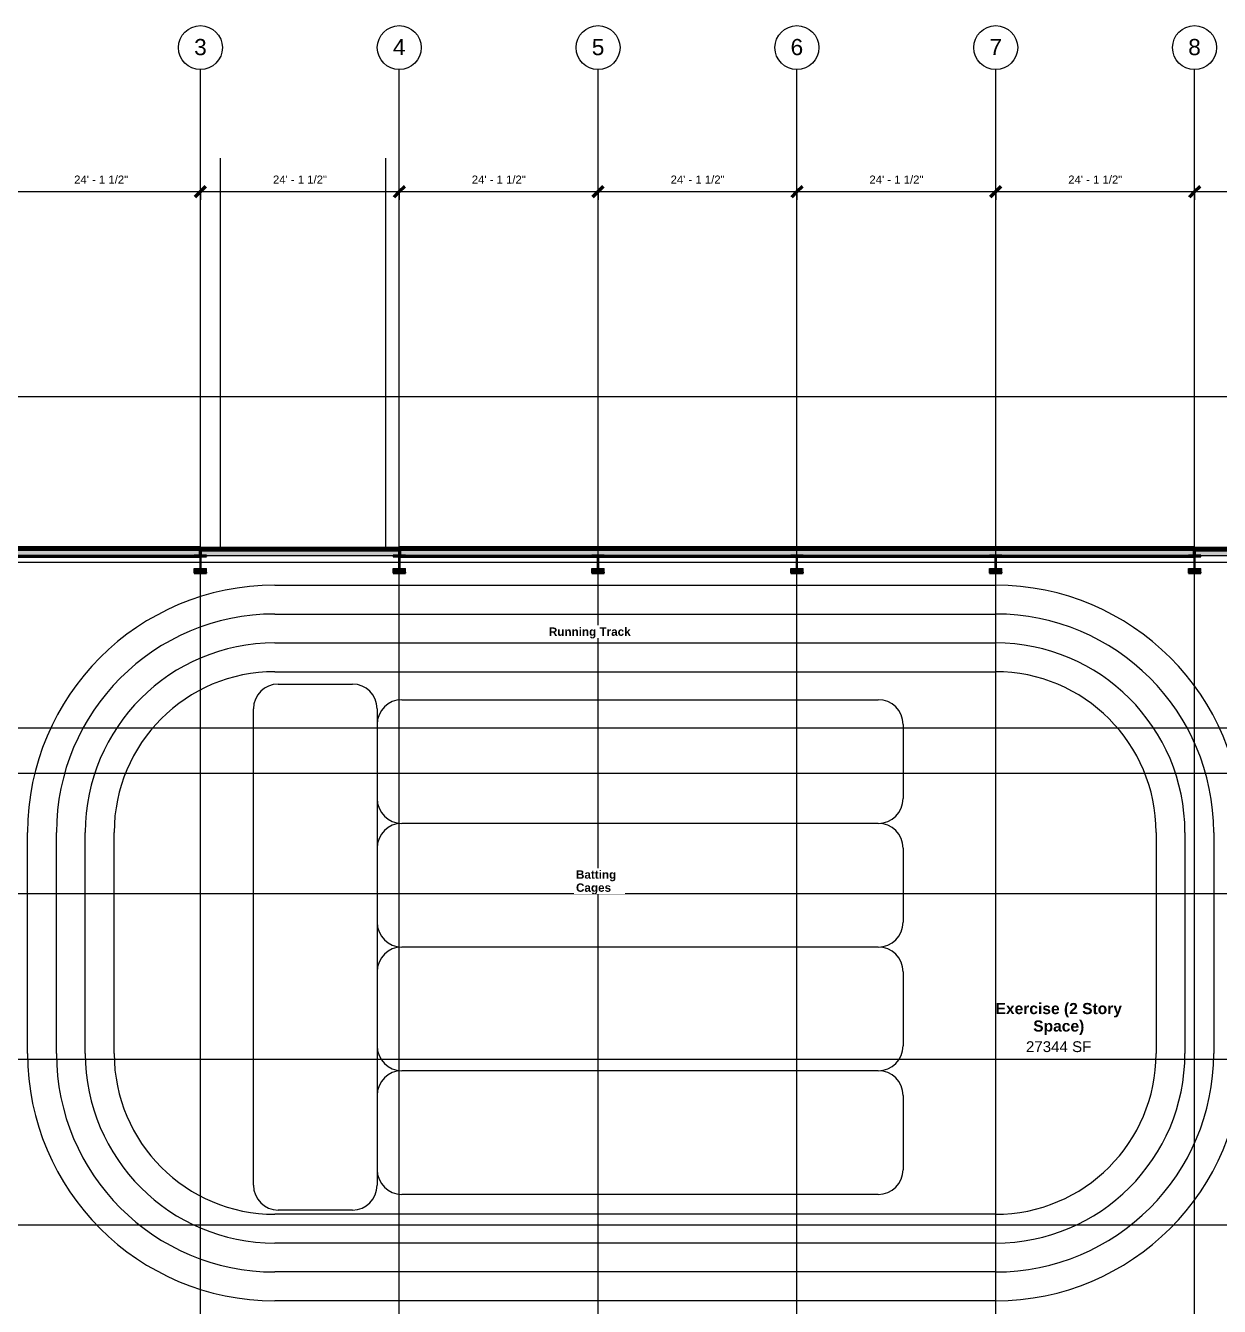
# Model space of a CAD drawing. Header units: inches. Extents: x 21836 to 26875, y -23174 to -20350.
# Drawn here: x 22831 to 24570, y -22227 to -20362 of the extents above; entities that cross this region are included whole.
import ezdxf

# ---------------------------------------------------------------- set-up
doc = ezdxf.new("R2010")
doc.units = ezdxf.units.IN
doc.header["$MEASUREMENT"] = 0
doc.linetypes.add('Grid Line 1_2_', pattern=[0.875, 0.5, -0.125, 0.125, -0.125])
for name, color, linetype, lineweight in [('A-ANNO-DIMS', 211, 'Continuous', 9), ('A-ANNO-DIMS-128', 211, 'Continuous', 9), ('A-FLOR-OTLN', 90, 'Continuous', 9), ('A-GLAZ-CWMG', 51, 'Continuous', 9), ('A-WALL', 113, 'Continuous', 13), ('A-WALL-PATT', 111, 'Continuous', 50), ('C-BLDG-PADS', 91, 'Continuous', 9), ('C-TOPO', 7, 'Continuous', 9), ('EOP-PR', 4, 'Continuous', 9), ('G-ANNO-SYMB', 111, 'Continuous', 9), ('G-ANNO-TEXT', 231, 'Continuous', 9), ('L-SITE-WALL', 31, 'Continuous', 13), ('M-AREA-IDEN', 171, 'Continuous', 9), ('S-BEAM', 12, 'Continuous', 9), ('S-COLS', 52, 'Continuous', 9), ('S-GRID', 1, 'Continuous', 9), ('S-GRID-IDEN', 1, 'Continuous', 9)]:
    doc.layers.add(name, color=color, linetype=linetype, lineweight=lineweight)
doc.styles.add('Arial', font='arial.ttf', dxfattribs={"height": 23.60479})
doc.styles.add('Arial_1', font='arial.ttf', dxfattribs={"height": 11.802395})
doc.styles.add('Arial_2', font='arial.ttf', dxfattribs={"height": 15.736527})
doc.styles.add('Arial_B', font='arialbd.ttf', dxfattribs={"height": 12.177074})
doc.styles.add('Arial_B_1', font='arialbd.ttf', dxfattribs={"height": 16.236099})
doc.dimstyles.new('Linear_-_3_32__Arial', dxfattribs={"dimscale": 12, "dimtxt": 12, "dimasz": 1.333333, "dimexe": 1, "dimexo": 0.666667, "dimgap": 0.666667, "dimtad": 1, "dimdec": 4, "dimrnd": 0.0625, "dimzin": 1, "dimdsep": 46, "dimlunit": 4, "dimtxsty": 'Arial_1', "dimblk1": 'OBLIQUE', "dimblk2": 'OBLIQUE', "dimsah": 1, "dimcen": 0.09, "dimdle": 1, "dimazin": 0, "dimtfac": 1, "dimtdec": 4, "dimtix": 1, "dimtmove": 0, "dimatfit": 3, "dimfxl": 1, "dimtvp": 1, "dimtfill": 1, "dimfrac": 2, "dimtolj": 1, "dimtzin": 0, "dimarcsym": 2})
pattern_1 = [(45, (0, 0), (-12.671354, 12.671354), []), (45, (0, 19.2), (-12.671354, 12.671354), [])]
pattern_2 = [(0, (0, 0), (0, 16), []), (90, (0, 0), (-16, 1e-15), [])]

# ---------------------------------------------------------------- blocks, each defined once
blk = doc.blocks.new('Girt_Z - 8_D-757170-First Floor Plan')
at = {"layer": 'S-BEAM'}
h = blk.add_hatch(color=256, dxfattribs=at)
h.paths.add_polyline_path([(25971.4, -21126.4), (25971.4, -21125.8), (25691.3, -21125.8), (25691.3, -21126.4), (25810.9, -21126.4)], flags=0)
h.paths.add_polyline_path([(24823, -21126.4), (24823, -21125.8), (24533.3, -21125.8), (24533.3, -21126.4), (24705.1, -21126.4)], flags=0)
h.paths.add_polyline_path([(23375.5, -21126.4), (23375.5, -21125.8), (23085.8, -21125.8), (23085.8, -21126.4), (23322.7, -21126.4)], flags=0)
h = blk.add_hatch(color=256, dxfattribs=at)
h.paths.add_polyline_path([(25971.4, -21133.6), (25971.4, -21126.4), (25691.3, -21126.4), (25691.3, -21133.6), (25810.9, -21133.6)], flags=0)
h.paths.add_polyline_path([(24823, -21133.6), (24823, -21126.4), (24533.3, -21126.4), (24533.3, -21133.6), (24705.1, -21133.6)], flags=0)
h.paths.add_polyline_path([(23375.5, -21133.6), (23375.5, -21126.4), (23085.8, -21126.4), (23085.8, -21133.6), (23322.7, -21133.6)], flags=0)
h = blk.add_hatch(color=256, dxfattribs=at)
h.paths.add_polyline_path([(25971.4, -21126.4), (25971.4, -21126.4), (25691.3, -21126.4), (25691.3, -21126.4), (25810.9, -21126.4)], flags=0)
h.paths.add_polyline_path([(24823, -21126.4), (24823, -21126.4), (24533.3, -21126.4), (24533.3, -21126.4), (24705.1, -21126.4)], flags=0)
h.paths.add_polyline_path([(23375.5, -21126.4), (23375.5, -21126.4), (23085.8, -21126.4), (23085.8, -21126.4), (23322.7, -21126.4)], flags=0)
h = blk.add_hatch(color=256, dxfattribs=at)
h.paths.add_polyline_path([(25971.4, -21133.8), (25971.4, -21133.6), (25691.3, -21133.6), (25691.3, -21133.8), (25810.9, -21133.8)], flags=0)
h.paths.add_polyline_path([(24823, -21133.8), (24823, -21133.6), (24533.3, -21133.7), (24533.3, -21133.8), (24813.9, -21133.8)], flags=0)
h.paths.add_polyline_path([(23375.5, -21133.8), (23375.5, -21133.6), (23085.8, -21133.6), (23085.8, -21133.8), (23366.4, -21133.8)], flags=0)
for p, q in [((23375.5, -21125.8), (23085.8, -21125.8)), ((23375.5, -21126.4), (23085.8, -21126.4)), ((23375.5, -21126.4), (23085.8, -21126.4)), ((24823, -21125.8), (24533.3, -21125.8)), ((24823, -21126.4), (24533.3, -21126.4)), ((24823, -21126.4), (24533.3, -21126.4)), ((23094.9, -21133.8), (23366.4, -21133.8)), ((24542.4, -21133.8), (24813.9, -21133.8))]:
    blk.add_line(p, q, dxfattribs=at)
blk = doc.blocks.new('Rectangular Mullion - Profile_Polycarbonate_Lower-836136-First Floor Plan')
at = {"layer": 'A-GLAZ-CWMG'}
for points in [[(24819.1, -21123.5), (24819.1, -21123.4), (24537.1, -21123.4), (24537.1, -21123.5), (24705.1, -21123.5)], [(24705.1, -21123.6), (24819.1, -21123.6), (24819.1, -21123.5), (24537.1, -21123.5), (24537.1, -21123.6)], [(24819.1, -21125.2), (24819.1, -21123.6), (24537.1, -21123.6), (24537.1, -21125.2), (24705.1, -21125.2)], [(24819.1, -21125.5), (24819.1, -21125.2), (24537.1, -21125.2), (24537.1, -21125.5), (24705.1, -21125.5)]]:
    blk.add_hatch(color=256, dxfattribs=at).paths.add_polyline_path(points, flags=0)
for p, q in [((24537.1, -21123.5), (24537.1, -21123.4)), ((24537.1, -21123.4), (24819.1, -21123.4)), ((24537.1, -21123.6), (24537.1, -21123.5)), ((24537.1, -21123.5), (24819.1, -21123.5)), ((24537.1, -21125.2), (24537.1, -21123.6)), ((24537.1, -21125.2), (24819.1, -21125.2)), ((24537.1, -21125.5), (24819.1, -21125.5)), ((24819.1, -21123.4), (24819.1, -21123.5)), ((24819.1, -21123.5), (24819.1, -21123.6)), ((24819.1, -21123.6), (24819.1, -21125.2))]:
    blk.add_line(p, q, dxfattribs=at)
blk = doc.blocks.new('Rectangular Mullion - Profile_Polycarbonate_Upper and left-836139-First Floor Plan')
at = {"layer": 'A-GLAZ-CWMG'}
blk.add_hatch(color=256, dxfattribs=at).paths.add_polyline_path([(-3.6, -1.1), (-3.6, -0.8), (-3.4, -0.8), (-3.6, -0.8), (-3.6, -1.1), (-0.1, -1.1), (-0.1, 0.9), (-2.8, 0.9), (-2.8, 1), (0, 1), (0, -1.1)], flags=0)
at = {"layer": 'A-GLAZ-CWMG', "lineweight": 20}
for p, q in [((-2.8, 0.9), (-2.8, 1)), ((-2.8, 1), (0, 1)), ((-0.1, 0.9), (-2.8, 0.9)), ((-2.8, 0.9), (-2.8, 0.9)), ((-2.8, 0.9), (-2.8, 0.9)), ((-0.1, -1.1), (-0.1, 0.9)), ((0, 1), (0, -1.1)), ((-3.6, -1.1), (-3.6, -0.8)), ((-3.6, -0.8), (-3.4, -0.8)), ((-3.4, -0.8), (-3.6, -0.8)), ((-3.6, -0.8), (-3.6, -1.1)), ((0, -1.1), (-3.6, -1.1)), ((-3.6, -1.1), (-0.1, -1.1)), ((-3.4, -0.8), (-3.4, -0.8))]:
    blk.add_line(p, q, dxfattribs=at)
blk = doc.blocks.new('Rectangular Mullion - Profile_Polycarbonate_right-836141-First Floor Plan')
at = {"layer": 'A-GLAZ-CWMG'}
blk.add_hatch(color=256, dxfattribs=at).paths.add_polyline_path([(-3.6, -1.1), (0, -1.1), (0, 1), (-2.8, 1), (-2.8, 0.9), (-0.1, 0.9), (-0.1, -1.1), (-3.6, -1.1), (-3.6, -0.8), (-3.4, -0.8), (-3.6, -0.8)], flags=0)
at = {"layer": 'A-GLAZ-CWMG', "lineweight": 20}
for p, q in [((0, 1), (-2.8, 1)), ((-2.8, 1), (-2.8, 0.9)), ((-2.8, 0.9), (-2.8, 0.9)), ((-2.8, 0.9), (-2.8, 0.9)), ((-2.8, 0.9), (-0.1, 0.9)), ((-0.1, 0.9), (-0.1, -1.1)), ((0, -1.1), (0, 1)), ((-3.6, -1.1), (-3.6, -0.8)), ((-3.6, -0.8), (-3.4, -0.8)), ((-3.4, -0.8), (-3.6, -0.8)), ((-3.6, -0.8), (-3.6, -1.1)), ((-0.1, -1.1), (-3.6, -1.1)), ((-3.6, -1.1), (0, -1.1)), ((-3.4, -0.8), (-3.4, -0.8))]:
    blk.add_line(p, q, dxfattribs=at)
blk = doc.blocks.new('Grid - Grid Head - Circle-14747-First Floor Plan')
at = {"layer": 'S-GRID-IDEN'}
blk.add_circle((0, 0), 0.25, dxfattribs=at)
blk = doc.blocks.new('DIMBLOCK2-First Floor Plan')
at = {"layer": 'A-ANNO-DIMS-128', "lineweight": 50}
for p, q in [((22796.4, -20603.7), (22788.4, -20611.7)), ((22796.4, -20603.7), (22804.4, -20595.7)), ((23085.9, -20603.7), (23077.9, -20611.7)), ((23085.9, -20603.7), (23093.9, -20595.7))]:
    blk.add_line(p, q, dxfattribs=at)
at = {"layer": 'A-ANNO-DIMS-128'}
for p, q in [((22796.4, -20600.4), (22796.4, -20615.7)), ((22796.4, -20603.7), (22796.4, -20600.4)), ((22796.4, -20603.7), (23085.9, -20603.7)), ((23085.9, -20600.4), (23085.9, -20615.7)), ((23085.9, -20603.7), (23085.9, -20600.4))]:
    blk.add_line(p, q, dxfattribs=at)
at = {"layer": 'A-ANNO-DIMS-128', "color": 0, "insert": (22902, -20580.4), "char_height": 11.802, "width": 93.932, "attachment_point": 1, "line_spacing_factor": 0.938532, "style": 'Arial_1', "bg_fill": 3, "box_fill_scale": 1.25, "bg_fill_color": 0, "bg_fill_transparency": 0}
blk.add_mtext('24\' - 1 1/2"', dxfattribs=at)
blk = doc.blocks.new('_Oblique')
at = {"color": 0, "linetype": 'ByBlock', "lineweight": -2}
blk.add_line((-0.5, -0.5), (0.5, 0.5), dxfattribs=at)
blk = doc.blocks.new('DIMBLOCK3-First Floor Plan')
at = {"layer": 'A-ANNO-DIMS-128', "lineweight": 50}
for p, q in [((23085.9, -20603.7), (23077.9, -20611.7)), ((23085.9, -20603.7), (23093.9, -20595.7)), ((23375.4, -20603.7), (23367.4, -20611.7)), ((23375.4, -20603.7), (23383.4, -20595.7))]:
    blk.add_line(p, q, dxfattribs=at)
at = {"layer": 'A-ANNO-DIMS-128'}
for p, q in [((23085.9, -20600.4), (23085.9, -20615.7)), ((23085.9, -20603.7), (23085.9, -20600.4)), ((23085.9, -20603.7), (23375.4, -20603.7)), ((23375.4, -20600.4), (23375.4, -20615.7)), ((23375.4, -20603.7), (23375.4, -20600.4))]:
    blk.add_line(p, q, dxfattribs=at)
at = {"layer": 'A-ANNO-DIMS-128', "color": 0, "insert": (23191.5, -20580.4), "char_height": 11.802, "width": 93.932, "attachment_point": 1, "line_spacing_factor": 0.938532, "style": 'Arial_1', "bg_fill": 3, "box_fill_scale": 1.25, "bg_fill_color": 0, "bg_fill_transparency": 0}
blk.add_mtext('24\' - 1 1/2"', dxfattribs=at)
blk = doc.blocks.new('DIMBLOCK4-First Floor Plan')
at = {"layer": 'A-ANNO-DIMS-128', "lineweight": 50}
for p, q in [((23375.4, -20603.7), (23367.4, -20611.7)), ((23375.4, -20603.7), (23383.4, -20595.7)), ((23664.9, -20603.7), (23656.9, -20611.7)), ((23664.9, -20603.7), (23672.9, -20595.7))]:
    blk.add_line(p, q, dxfattribs=at)
at = {"layer": 'A-ANNO-DIMS-128'}
for p, q in [((23375.4, -20600.4), (23375.4, -20615.7)), ((23375.4, -20603.7), (23375.4, -20600.4)), ((23375.4, -20603.7), (23664.9, -20603.7)), ((23664.9, -20600.4), (23664.9, -20615.7)), ((23664.9, -20603.7), (23664.9, -20600.4))]:
    blk.add_line(p, q, dxfattribs=at)
at = {"layer": 'A-ANNO-DIMS-128', "color": 0, "insert": (23481, -20580.4), "char_height": 11.802, "width": 93.932, "attachment_point": 1, "line_spacing_factor": 0.938532, "style": 'Arial_1', "bg_fill": 3, "box_fill_scale": 1.25, "bg_fill_color": 0, "bg_fill_transparency": 0}
blk.add_mtext('24\' - 1 1/2"', dxfattribs=at)
blk = doc.blocks.new('DIMBLOCK5-First Floor Plan')
at = {"layer": 'A-ANNO-DIMS-128', "lineweight": 50}
for p, q in [((23664.9, -20603.7), (23656.9, -20611.7)), ((23664.9, -20603.7), (23672.9, -20595.7)), ((23954.4, -20603.7), (23946.4, -20611.7)), ((23954.4, -20603.7), (23962.4, -20595.7))]:
    blk.add_line(p, q, dxfattribs=at)
at = {"layer": 'A-ANNO-DIMS-128'}
for p, q in [((23664.9, -20600.4), (23664.9, -20615.7)), ((23664.9, -20603.7), (23664.9, -20600.4)), ((23664.9, -20603.7), (23954.4, -20603.7)), ((23954.4, -20600.4), (23954.4, -20615.7)), ((23954.4, -20603.7), (23954.4, -20600.4))]:
    blk.add_line(p, q, dxfattribs=at)
at = {"layer": 'A-ANNO-DIMS-128', "color": 0, "insert": (23770.5, -20580.4), "char_height": 11.802, "width": 93.932, "attachment_point": 1, "line_spacing_factor": 0.938532, "style": 'Arial_1', "bg_fill": 3, "box_fill_scale": 1.25, "bg_fill_color": 0, "bg_fill_transparency": 0}
blk.add_mtext('24\' - 1 1/2"', dxfattribs=at)
blk = doc.blocks.new('DIMBLOCK6-First Floor Plan')
at = {"layer": 'A-ANNO-DIMS-128', "lineweight": 50}
for p, q in [((23954.4, -20603.7), (23946.4, -20611.7)), ((23954.4, -20603.7), (23962.4, -20595.7)), ((24243.9, -20603.7), (24235.9, -20611.7)), ((24243.9, -20603.7), (24251.9, -20595.7))]:
    blk.add_line(p, q, dxfattribs=at)
at = {"layer": 'A-ANNO-DIMS-128'}
for p, q in [((23954.4, -20600.4), (23954.4, -20615.7)), ((23954.4, -20603.7), (23954.4, -20600.4)), ((23954.4, -20603.7), (24243.9, -20603.7)), ((24243.9, -20600.4), (24243.9, -20615.7)), ((24243.9, -20603.7), (24243.9, -20600.4))]:
    blk.add_line(p, q, dxfattribs=at)
at = {"layer": 'A-ANNO-DIMS-128', "color": 0, "insert": (24060, -20580.4), "char_height": 11.802, "width": 93.932, "attachment_point": 1, "line_spacing_factor": 0.938532, "style": 'Arial_1', "bg_fill": 3, "box_fill_scale": 1.25, "bg_fill_color": 0, "bg_fill_transparency": 0}
blk.add_mtext('24\' - 1 1/2"', dxfattribs=at)
blk = doc.blocks.new('DIMBLOCK7-First Floor Plan')
at = {"layer": 'A-ANNO-DIMS-128', "lineweight": 50}
for p, q in [((24243.9, -20603.7), (24235.9, -20611.7)), ((24243.9, -20603.7), (24251.9, -20595.7)), ((24533.4, -20603.7), (24525.4, -20611.7)), ((24533.4, -20603.7), (24541.4, -20595.7))]:
    blk.add_line(p, q, dxfattribs=at)
at = {"layer": 'A-ANNO-DIMS-128'}
for p, q in [((24243.9, -20600.4), (24243.9, -20615.7)), ((24243.9, -20603.7), (24243.9, -20600.4)), ((24243.9, -20603.7), (24533.4, -20603.7)), ((24533.4, -20600.4), (24533.4, -20615.7)), ((24533.4, -20603.7), (24533.4, -20600.4))]:
    blk.add_line(p, q, dxfattribs=at)
at = {"layer": 'A-ANNO-DIMS-128', "color": 0, "insert": (24349.5, -20580.4), "char_height": 11.802, "width": 93.932, "attachment_point": 1, "line_spacing_factor": 0.938532, "style": 'Arial_1', "bg_fill": 3, "box_fill_scale": 1.25, "bg_fill_color": 0, "bg_fill_transparency": 0}
blk.add_mtext('24\' - 1 1/2"', dxfattribs=at)
blk = doc.blocks.new('DIMBLOCK8-First Floor Plan')
at = {"layer": 'A-ANNO-DIMS-128', "lineweight": 50}
for p, q in [((24533.4, -20603.7), (24525.4, -20611.7)), ((24533.4, -20603.7), (24541.4, -20595.7)), ((24822.9, -20603.7), (24814.9, -20611.7)), ((24822.9, -20603.7), (24830.9, -20595.7))]:
    blk.add_line(p, q, dxfattribs=at)
at = {"layer": 'A-ANNO-DIMS-128'}
for p, q in [((24533.4, -20600.4), (24533.4, -20615.7)), ((24533.4, -20603.7), (24533.4, -20600.4)), ((24533.4, -20603.7), (24822.9, -20603.7)), ((24822.9, -20600.4), (24822.9, -20615.7)), ((24822.9, -20603.7), (24822.9, -20600.4))]:
    blk.add_line(p, q, dxfattribs=at)
at = {"layer": 'A-ANNO-DIMS-128', "color": 0, "insert": (24639, -20580.4), "char_height": 11.802, "width": 93.932, "attachment_point": 1, "line_spacing_factor": 0.938532, "style": 'Arial_1', "bg_fill": 3, "box_fill_scale": 1.25, "bg_fill_color": 0, "bg_fill_transparency": 0}
blk.add_mtext('24\' - 1 1/2"', dxfattribs=at)

msp = doc.modelspace()

# ---------------------------------------------------------------- hatches: boundary and pattern name
at = {"layer": 'A-WALL', "lineweight": 9, "transparency": 33554649}
h = msp.add_hatch(color=256, dxfattribs=at)
h.paths.add_polyline_path([(25997.19296, -21125.18961), (25997.19296, -21123.61481), (25691.57773, -21123.61481), (25691.57773, -21125.18961), (25810.91034, -21125.18961)], flags=0)
h.paths.add_polyline_path([(24822.70273, -21125.18961), (24822.70273, -21123.61481), (24533.57773, -21123.61481), (24533.57773, -21125.18961), (24705.05718, -21125.18961)], flags=0)
h.paths.add_polyline_path([(23375.20273, -21125.18961), (23375.20273, -21123.61481), (23086.07773, -21123.61481), (23086.07773, -21125.18961), (23322.74074, -21125.18961)], flags=0)
at = {"layer": 'A-WALL-PATT', "lineweight": 9}
h = msp.add_hatch(dxfattribs=at)
h.set_pattern_fill('FP_12', color=256, style=0, pattern_type=2)
h.set_pattern_definition(pattern_2)
h.paths.add_polyline_path([(22791.52499, -21125.05281), (22801.25546, -21125.05281), (22801.25546, -21124.05281), (22782.77499, -21124.05281), (22782.77499, -21125.05281), (22787.09312, -21125.05281)], flags=0)
h.paths.add_polyline_path([(23085.76523, -21125.05281), (23085.76523, -21124.05281), (22810.00546, -21124.05281), (22810.00546, -21125.05281), (23046.27746, -21125.05281)], flags=0)
h = msp.add_hatch(dxfattribs=at)
h.set_pattern_fill('FP_12', color=256, style=0, pattern_type=2)
h.set_pattern_definition(pattern_2)
h.paths.add_polyline_path([(23375.51523, -21125.05281), (24533.26523, -21125.05281), (24533.26523, -21124.05281), (23375.51523, -21124.05281)], flags=0)
at = {"layer": 'C-BLDG-PADS'}
h = msp.add_hatch(color=256, dxfattribs=at)
h.paths.add_polyline_path([(25669.14323, -22797.59021), (25672.70273, -22797.59021), (25672.67869, -22796.01541), (25669.14323, -22796.01569)], flags=0)
h.paths.add_polyline_path([(25357.38723, -22797.59021), (25357.38723, -22796.01541), (25353.82773, -22796.01569), (25353.82773, -22797.59021)], flags=0)
h.paths.add_polyline_path([(23578.70573, -22797.59021), (23582.20273, -22797.59021), (23582.20273, -22796.01541), (23578.64323, -22796.01569), (23578.64323, -22797.59021)], flags=0)
h.paths.add_polyline_path([(22844.82773, -22797.59021), (22848.38723, -22797.59021), (22848.38723, -22796.01541), (22844.82773, -22796.01569)], flags=0)
h.paths.add_polyline_path([(25693.2875, -21125.18961), (25695.13723, -21125.17127), (25695.13723, -21123.61481), (25691.57773, -21123.61481), (25691.57773, -21125.18961), (25691.86895, -21125.18961)], flags=0)
h.paths.add_polyline_path([(24819.39323, -21125.18961), (24822.70273, -21125.18934), (24822.70273, -21123.61481), (24819.14323, -21123.6342), (24819.14323, -21125.18934), (24819.3924, -21125.18961)], flags=0)
h.paths.add_polyline_path([(24533.57773, -21125.18961), (24537.13723, -21125.17022), (24537.13723, -21123.61481), (24533.57773, -21123.61481), (24533.57773, -21125.18934)], flags=0)
h.paths.add_polyline_path([(23089.38723, -21125.18961), (23089.63723, -21125.17022), (23089.63723, -21123.61481), (23086.07773, -21123.61481), (23086.07773, -21125.18961), (23087.7875, -21125.18961)], flags=0)
h.paths.add_polyline_path([(23374.9115, -21125.18961), (23375.20273, -21125.18934), (23375.20273, -21123.61481), (23371.64323, -21123.6342), (23371.64323, -21125.18934), (23373.49295, -21125.18961)], flags=0)
at = {"layer": 'L-SITE-WALL'}
h = msp.add_hatch(color=256, dxfattribs=at)
h.paths.add_polyline_path([(22781.02499, -21123.30281), (22800.63046, -21123.30281), (22800.63046, -21122.30281), (22781.02499, -21122.30281)], flags=0)
h.paths.add_polyline_path([(22908.04581, -21123.30281), (23085.76523, -21123.30281), (23085.76523, -21122.30281), (22811.63046, -21122.30281), (22811.63046, -21123.30281), (22838.92999, -21123.30281)], flags=0)
h = msp.add_hatch(color=256, dxfattribs=at)
h.paths.add_polyline_path([(22782.77499, -21124.05281), (22801.25546, -21124.05281), (22801.25546, -21123.30281), (22781.77499, -21123.30281), (22781.77499, -21124.05281)], flags=0)
h.paths.add_polyline_path([(22908.04581, -21124.05281), (23085.76523, -21124.05281), (23085.76523, -21123.30281), (22810.75546, -21123.30281), (22810.75546, -21124.05281), (22838.92999, -21124.05281)], flags=0)
h = msp.add_hatch(color=256, dxfattribs=at)
h.paths.add_polyline_path([(22783.52499, -21125.80281), (22801.25546, -21125.80281), (22801.25546, -21125.05281), (22783.52499, -21125.05281)], flags=0)
h.paths.add_polyline_path([(23085.76523, -21125.80281), (23085.76523, -21125.05281), (22809.25546, -21125.05281), (22809.25546, -21125.80281), (23046.27746, -21125.80281)], flags=0)
for points in [[(22799.4861, -21133.80281), (23085.76523, -21133.80281), (23085.76523, -21125.80281), (22791.52499, -21125.80281), (22791.52499, -21133.80281), (22792.14999, -21133.80281)], [(24533.26523, -21123.30281), (24533.26523, -21122.30281), (23375.51523, -21122.30281), (23375.51523, -21123.30281), (24152.13061, -21123.30281)], [(23375.51523, -21124.05281), (24533.26523, -21124.05281), (24533.26523, -21123.30281), (23375.51523, -21123.30281)], [(24533.26523, -21125.80281), (24533.26523, -21125.05281), (23375.51523, -21125.05281), (23375.51523, -21125.80281), (24152.13061, -21125.80281)], [(24533.26523, -21133.80281), (24533.26523, -21125.80281), (23375.51523, -21125.80281), (23375.51523, -21133.80281), (24152.13061, -21133.80281)], [(22838.92999, -21134.42781), (23085.76523, -21134.42781), (23085.76523, -21133.80281), (22792.14999, -21133.80281), (22792.14999, -21134.42781), (22821.65103, -21134.42781)], [(23375.51523, -21134.42781), (24533.26523, -21134.42781), (24533.26523, -21133.80281), (23375.51523, -21133.80281)]]:
    msp.add_hatch(color=256, dxfattribs=at).paths.add_polyline_path(points, flags=0)
at = {"layer": 'S-COLS'}
h = msp.add_hatch(dxfattribs=at)
h.set_pattern_fill('FP_1', color=256, style=0, pattern_type=2)
h.set_pattern_definition(pattern_1)
h.paths.add_polyline_path([(23094.89023, -21135.05281), (23094.89023, -21133.80281), (23076.89023, -21133.80281), (23076.89023, -21135.05281)], flags=0)
h = msp.add_hatch(dxfattribs=at)
h.set_pattern_fill('FP_1', color=256, style=0, pattern_type=2)
h.set_pattern_definition(pattern_1)
h.paths.add_polyline_path([(23086.51523, -21158.01876), (23086.51523, -21135.05281), (23085.26523, -21135.05281), (23085.26523, -21158.01876)], flags=0)
h = msp.add_hatch(dxfattribs=at)
h.set_pattern_fill('FP_1', color=256, style=0, pattern_type=2)
h.set_pattern_definition(pattern_1)
h.paths.add_polyline_path([(23384.39023, -21135.05281), (23384.39023, -21133.80281), (23366.39023, -21133.80281), (23366.39023, -21135.05281)], flags=0)
h = msp.add_hatch(dxfattribs=at)
h.set_pattern_fill('FP_1', color=256, style=0, pattern_type=2)
h.set_pattern_definition(pattern_1)
h.paths.add_polyline_path([(23376.01523, -21158.01876), (23376.01523, -21135.05281), (23374.76523, -21135.05281), (23374.76523, -21158.01876)], flags=0)
h = msp.add_hatch(dxfattribs=at)
h.set_pattern_fill('FP_1', color=256, style=0, pattern_type=2)
h.set_pattern_definition(pattern_1)
h.paths.add_polyline_path([(23673.89023, -21135.05281), (23673.89023, -21133.80281), (23655.89023, -21133.80281), (23655.89023, -21135.05281)], flags=0)
h = msp.add_hatch(dxfattribs=at)
h.set_pattern_fill('FP_1', color=256, style=0, pattern_type=2)
h.set_pattern_definition(pattern_1)
h.paths.add_polyline_path([(23665.51523, -21158.01876), (23665.51523, -21135.05281), (23664.26523, -21135.05281), (23664.26523, -21158.01876)], flags=0)
h = msp.add_hatch(dxfattribs=at)
h.set_pattern_fill('FP_1', color=256, style=0, pattern_type=2)
h.set_pattern_definition(pattern_1)
h.paths.add_polyline_path([(23963.39023, -21135.05281), (23963.39023, -21133.80281), (23945.39023, -21133.80281), (23945.39023, -21135.05281)], flags=0)
h = msp.add_hatch(dxfattribs=at)
h.set_pattern_fill('FP_1', color=256, style=0, pattern_type=2)
h.set_pattern_definition(pattern_1)
h.paths.add_polyline_path([(23955.01523, -21158.01876), (23955.01523, -21135.05281), (23953.76523, -21135.05281), (23953.76523, -21158.01876)], flags=0)
h = msp.add_hatch(dxfattribs=at)
h.set_pattern_fill('FP_1', color=256, style=0, pattern_type=2)
h.set_pattern_definition(pattern_1)
h.paths.add_polyline_path([(24252.89023, -21135.05281), (24252.89023, -21133.80281), (24234.89023, -21133.80281), (24234.89023, -21135.05281)], flags=0)
h = msp.add_hatch(dxfattribs=at)
h.set_pattern_fill('FP_1', color=256, style=0, pattern_type=2)
h.set_pattern_definition(pattern_1)
h.paths.add_polyline_path([(24244.51523, -21158.01876), (24244.51523, -21135.05281), (24243.26523, -21135.05281), (24243.26523, -21158.01876)], flags=0)
h = msp.add_hatch(dxfattribs=at)
h.set_pattern_fill('FP_1', color=256, style=0, pattern_type=2)
h.set_pattern_definition(pattern_1)
h.paths.add_polyline_path([(24542.39023, -21135.05281), (24542.39023, -21133.80281), (24524.39023, -21133.80281), (24524.39023, -21135.05281)], flags=0)
h = msp.add_hatch(dxfattribs=at)
h.set_pattern_fill('FP_1', color=256, style=0, pattern_type=2)
h.set_pattern_definition(pattern_1)
h.paths.add_polyline_path([(24534.01523, -21158.01876), (24534.01523, -21135.05281), (24532.76523, -21135.05281), (24532.76523, -21158.01876)], flags=0)
h = msp.add_hatch(color=256, dxfattribs=at)
h.paths.add_polyline_path([(23076.89023, -21158.01876), (23085.26523, -21158.01876), (23085.26523, -21152.54921), (23076.89023, -21152.54921)], flags=0)
h.paths.add_polyline_path([(23094.89023, -21158.01876), (23094.89023, -21152.54921), (23086.51523, -21152.54921), (23086.51523, -21158.01876)], flags=0)
h = msp.add_hatch(dxfattribs=at)
h.set_pattern_fill('FP_1', color=256, style=0, pattern_type=2)
h.set_pattern_definition(pattern_1)
h.paths.add_polyline_path([(23094.89023, -21159.27236), (23094.89023, -21158.01876), (23076.89023, -21158.01876), (23076.89023, -21159.27236)], flags=0)
h = msp.add_hatch(color=256, dxfattribs=at)
h.paths.add_polyline_path([(23366.39023, -21158.01876), (23374.76523, -21158.01876), (23374.76523, -21152.54921), (23366.39023, -21152.54921)], flags=0)
h.paths.add_polyline_path([(23384.39023, -21158.01876), (23384.39023, -21152.54921), (23376.01523, -21152.54921), (23376.01523, -21158.01876)], flags=0)
h = msp.add_hatch(dxfattribs=at)
h.set_pattern_fill('FP_1', color=256, style=0, pattern_type=2)
h.set_pattern_definition(pattern_1)
h.paths.add_polyline_path([(23384.39023, -21159.27236), (23384.39023, -21158.01876), (23366.39023, -21158.01876), (23366.39023, -21159.27236)], flags=0)
h = msp.add_hatch(color=256, dxfattribs=at)
h.paths.add_polyline_path([(23655.89023, -21158.01876), (23664.26523, -21158.01876), (23664.26523, -21152.54921), (23655.89023, -21152.54921)], flags=0)
h.paths.add_polyline_path([(23673.89023, -21158.01876), (23673.89023, -21152.54921), (23665.51523, -21152.54921), (23665.51523, -21158.01876)], flags=0)
h = msp.add_hatch(dxfattribs=at)
h.set_pattern_fill('FP_1', color=256, style=0, pattern_type=2)
h.set_pattern_definition(pattern_1)
h.paths.add_polyline_path([(23673.89023, -21159.27236), (23673.89023, -21158.01876), (23655.89023, -21158.01876), (23655.89023, -21159.27236)], flags=0)
h = msp.add_hatch(color=256, dxfattribs=at)
h.paths.add_polyline_path([(23945.39023, -21158.01876), (23953.76523, -21158.01876), (23953.76523, -21152.54921), (23945.39023, -21152.54921)], flags=0)
h.paths.add_polyline_path([(23963.39023, -21158.01876), (23963.39023, -21152.54921), (23955.01523, -21152.54921), (23955.01523, -21158.01876)], flags=0)
h = msp.add_hatch(dxfattribs=at)
h.set_pattern_fill('FP_1', color=256, style=0, pattern_type=2)
h.set_pattern_definition(pattern_1)
h.paths.add_polyline_path([(23963.39023, -21159.27236), (23963.39023, -21158.01876), (23945.39023, -21158.01876), (23945.39023, -21159.27236)], flags=0)
h = msp.add_hatch(color=256, dxfattribs=at)
h.paths.add_polyline_path([(24234.89023, -21158.01876), (24243.26523, -21158.01876), (24243.26523, -21152.54921), (24234.89023, -21152.54921)], flags=0)
h.paths.add_polyline_path([(24252.89023, -21158.01876), (24252.89023, -21152.54921), (24244.51523, -21152.54921), (24244.51523, -21158.01876)], flags=0)
h = msp.add_hatch(dxfattribs=at)
h.set_pattern_fill('FP_1', color=256, style=0, pattern_type=2)
h.set_pattern_definition(pattern_1)
h.paths.add_polyline_path([(24252.89023, -21159.27236), (24252.89023, -21158.01876), (24234.89023, -21158.01876), (24234.89023, -21159.27236)], flags=0)
h = msp.add_hatch(color=256, dxfattribs=at)
h.paths.add_polyline_path([(24524.39023, -21158.01876), (24532.76523, -21158.01876), (24532.76523, -21152.54921), (24524.39023, -21152.54921)], flags=0)
h.paths.add_polyline_path([(24542.39023, -21158.01876), (24542.39023, -21152.54921), (24534.01523, -21152.54921), (24534.01523, -21158.01876)], flags=0)
h = msp.add_hatch(dxfattribs=at)
h.set_pattern_fill('FP_1', color=256, style=0, pattern_type=2)
h.set_pattern_definition(pattern_1)
h.paths.add_polyline_path([(24542.39023, -21159.27236), (24542.39023, -21158.01876), (24524.39023, -21158.01876), (24524.39023, -21159.27236)], flags=0)

# ---------------------------------------------------------------- linework, layer by layer
at = {"layer": 'A-FLOR-OTLN'}
for p, q in [((23194.26277, -21176.80281), (24243.39023, -21176.80281)), ((23194.26277, -21218.80281), (24243.39023, -21218.80281)), ((23194.26277, -21260.80281), (24243.39023, -21260.80281)), ((23194.26277, -21302.80281), (24243.39023, -21302.80281)), ((23199.08087, -21320.80281), (23307.16622, -21320.80281)), ((23379.16622, -21343.51927), (24072.94053, -21343.51927)), ((23163.08087, -22050.57712), (23163.08087, -21356.80281)), ((23343.16622, -21356.80281), (23343.16622, -22050.57712)), ((24108.94053, -21379.51927), (24108.94053, -21487.60462)), ((22834.26277, -21858.80281), (22834.26277, -21536.80281)), ((22876.26277, -21858.80281), (22876.26277, -21536.80281)), ((22918.26277, -21858.80281), (22918.26277, -21536.80281)), ((22960.26277, -21858.80281), (22960.26277, -21536.80281)), ((24072.94053, -21523.60462), (23379.16622, -21523.60462)), ((24477.39023, -21536.80281), (24477.39023, -21858.80281)), ((24519.39023, -21536.80281), (24519.39023, -21858.80281)), ((24561.39023, -21536.80281), (24561.39023, -21858.80281)), ((24108.94053, -21559.60462), (24108.94053, -21667.68997)), ((24072.94053, -21703.68997), (23379.16622, -21703.68997)), ((24108.94053, -21739.68997), (24108.94053, -21847.77531)), ((24072.94053, -21883.77531), (23379.16622, -21883.77531)), ((24108.94053, -21919.77531), (24108.94053, -22027.86066)), ((24072.94053, -22063.86066), (23379.16622, -22063.86066)), ((24243.39023, -22092.80281), (23194.26277, -22092.80281)), ((23307.16622, -22086.57712), (23199.08087, -22086.57712)), ((24243.39023, -22134.80281), (23194.26277, -22134.80281)), ((24243.39023, -22176.80281), (23194.26277, -22176.80281)), ((24243.39023, -22218.80281), (23194.26277, -22218.80281))]:
    msp.add_line(p, q, dxfattribs=at)
for centre, radius, start, end in [((23194.26277, -21536.80281), 360, 90, 180), ((24243.39023, -21536.80281), 360, 0, 90), ((23194.26277, -21536.80281), 318, 90, 180), ((24243.39023, -21536.80281), 318, 0, 90), ((23194.26277, -21536.80281), 276, 90, 180), ((24243.39023, -21536.80281), 276, 0, 90), ((23194.26277, -21536.80281), 234, 90, 180), ((24243.39023, -21536.80281), 234, 0, 90), ((23199.08087, -21356.80281), 36, 90, 180), ((23307.16622, -21356.80281), 36, 0, 90), ((23379.16622, -21379.51927), 36, 90, 180), ((24072.94053, -21379.51927), 36, 0, 90), ((23379.16622, -21487.60462), 36, 180, 270), ((24072.94053, -21487.60462), 36, 270, 0), ((23379.16622, -21559.60462), 36, 90, 180), ((24072.94053, -21559.60462), 36, 0, 90), ((23379.16622, -21667.68997), 36, 180, 270), ((24072.94053, -21667.68997), 36, 270, 0), ((23379.16622, -21739.68997), 36, 90, 180), ((24072.94053, -21739.68997), 36, 0, 90), ((23379.16622, -21847.77531), 36, 180, 270), ((24072.94053, -21847.77531), 36, 270, 0), ((23194.26277, -21858.80281), 360, 180, 270), ((23194.26277, -21858.80281), 318, 180, 270), ((23194.26277, -21858.80281), 276, 180, 270), ((23194.26277, -21858.80281), 234, 180, 270), ((24243.39023, -21858.80281), 360, 270, 0), ((24243.39023, -21858.80281), 234, 270, 0), ((24243.39023, -21858.80281), 276, 270, 0), ((24243.39023, -21858.80281), 318, 270, 0), ((23379.16622, -21919.77531), 36, 90, 180), ((24072.94053, -21919.77531), 36, 0, 90), ((23379.16622, -22027.86066), 36, 180, 270), ((24072.94053, -22027.86066), 36, 270, 0), ((23199.08087, -22050.57712), 36, 180, 270), ((23307.16622, -22050.57712), 36, 270, 0)]:
    msp.add_arc(centre, radius, start, end, dxfattribs=at)
at = {"layer": 'A-WALL'}
for p, q in [((22809.25546, -21125.80281), (23085.76523, -21125.80281)), ((22810.00546, -21125.05281), (23085.76523, -21125.05281)), ((22810.75546, -21124.05281), (23085.76523, -21124.05281)), ((22811.63046, -21123.30281), (23085.76523, -21123.30281)), ((23375.51523, -21123.30281), (24533.26523, -21123.30281)), ((23375.51523, -21124.05281), (24533.26523, -21124.05281)), ((23375.51523, -21125.05281), (24533.26523, -21125.05281)), ((23375.51523, -21125.80281), (24533.26523, -21125.80281)), ((24533.57773, -21123.61481), (24533.57773, -21123.61481)), ((22791.52499, -21133.80281), (23085.76523, -21133.80281)), ((23375.51523, -21133.80281), (24533.26523, -21133.80281))]:
    msp.add_line(p, q, dxfattribs=at)
at = {"layer": 'A-WALL', "lineweight": 50}
for p, q in [((23375.20273, -21123.61481), (23086.07773, -21123.61481)), ((23086.07773, -21123.61481), (23086.07773, -21125.18961)), ((23086.07773, -21125.18961), (23375.20273, -21125.18961)), ((23375.20273, -21125.18961), (23375.20273, -21123.61481)), ((24822.70273, -21123.61481), (24533.57773, -21123.61481)), ((24533.57773, -21123.61481), (24533.57773, -21125.18961)), ((24533.57773, -21125.18961), (24822.70273, -21125.18961))]:
    msp.add_line(p, q, dxfattribs=at)
at = {"layer": 'C-BLDG-PADS'}
for p, q in [((23086.01523, -21123.61481), (23085.76523, -21123.61481)), ((23089.63723, -21123.61481), (23086.07773, -21123.61481)), ((23375.20273, -21123.61481), (23371.64323, -21123.61481)), ((23375.51523, -21123.61481), (23375.26523, -21123.61481)), ((24533.51523, -21123.61481), (24533.26523, -21123.61481))]:
    msp.add_line(p, q, dxfattribs=at)
at = {"layer": 'C-TOPO'}
for p, q in [((23085.76523, -21123.61523), (23086.01523, -21123.61523)), ((23086.07773, -21123.61523), (23089.63723, -21123.61523)), ((23371.64323, -21123.61523), (23375.20273, -21123.61523)), ((23375.26523, -21123.61523), (23375.51523, -21123.61523)), ((24533.26523, -21123.61523), (24533.51523, -21123.61523)), ((24533.57773, -21123.61523), (24537.13723, -21123.61523))]:
    msp.add_line(p, q, dxfattribs=at)
at = {"layer": 'EOP-PR'}
for p, q in [((23115.27499, -21123.41734), (23115.27499, -20555.08885)), ((23355.27499, -20555.08885), (23355.27499, -21123.41734)), ((23115.27499, -21125.80281), (23115.27499, -21125.54334)), ((23355.27499, -21125.54334), (23355.27499, -21125.80281))]:
    msp.add_line(p, q, dxfattribs=at)
at = {"layer": 'G-ANNO-SYMB'}
msp.add_line((26346.89227, -21451.0947), (21848.2521, -21451.0947), dxfattribs=at)
at = {"layer": 'L-SITE-WALL', "lineweight": 50}
for p, q in [((23085.76523, -21122.30281), (22811.88046, -21122.30281)), ((23085.76523, -21134.42781), (23085.76523, -21122.30281)), ((24533.26523, -21122.30281), (23375.51523, -21122.30281)), ((23375.51523, -21122.30281), (23375.51523, -21134.42781)), ((24533.26523, -21134.42781), (24533.26523, -21122.30281)), ((22792.14999, -21134.42781), (23085.76523, -21134.42781)), ((23375.51523, -21134.42781), (24533.26523, -21134.42781))]:
    msp.add_line(p, q, dxfattribs=at)
at = {"layer": 'S-COLS', "lineweight": 30}
for p, q in [((23076.89023, -21133.80281), (23076.89023, -21135.05281)), ((23094.89023, -21133.80281), (23076.89023, -21133.80281)), ((23076.89023, -21135.05281), (23094.89023, -21135.05281)), ((23085.26523, -21135.05281), (23085.26523, -21158.01876)), ((23086.51523, -21135.05281), (23085.26523, -21135.05281)), ((23086.51523, -21158.01876), (23086.51523, -21135.05281)), ((23094.89023, -21135.05281), (23094.89023, -21133.80281)), ((23366.39023, -21133.80281), (23366.39023, -21135.05281)), ((23384.39023, -21133.80281), (23366.39023, -21133.80281)), ((23366.39023, -21135.05281), (23384.39023, -21135.05281)), ((23374.76523, -21135.05281), (23374.76523, -21158.01876)), ((23376.01523, -21135.05281), (23374.76523, -21135.05281)), ((23376.01523, -21158.01876), (23376.01523, -21135.05281)), ((23384.39023, -21135.05281), (23384.39023, -21133.80281)), ((23655.89023, -21133.80281), (23655.89023, -21135.05281)), ((23673.89023, -21133.80281), (23655.89023, -21133.80281)), ((23655.89023, -21135.05281), (23673.89023, -21135.05281)), ((23664.26523, -21135.05281), (23664.26523, -21158.01876)), ((23665.51523, -21135.05281), (23664.26523, -21135.05281)), ((23665.51523, -21158.01876), (23665.51523, -21135.05281)), ((23673.89023, -21135.05281), (23673.89023, -21133.80281)), ((23945.39023, -21133.80281), (23945.39023, -21135.05281)), ((23963.39023, -21133.80281), (23945.39023, -21133.80281)), ((23945.39023, -21135.05281), (23963.39023, -21135.05281)), ((23953.76523, -21135.05281), (23953.76523, -21158.01876)), ((23955.01523, -21135.05281), (23953.76523, -21135.05281)), ((23955.01523, -21158.01876), (23955.01523, -21135.05281)), ((23963.39023, -21135.05281), (23963.39023, -21133.80281)), ((24234.89023, -21133.80281), (24234.89023, -21135.05281)), ((24252.89023, -21133.80281), (24234.89023, -21133.80281)), ((24234.89023, -21135.05281), (24252.89023, -21135.05281)), ((24243.26523, -21135.05281), (24243.26523, -21158.01876)), ((24244.51523, -21135.05281), (24243.26523, -21135.05281)), ((24244.51523, -21158.01876), (24244.51523, -21135.05281)), ((24252.89023, -21135.05281), (24252.89023, -21133.80281)), ((24524.39023, -21133.80281), (24524.39023, -21135.05281)), ((24542.39023, -21133.80281), (24524.39023, -21133.80281)), ((24524.39023, -21135.05281), (24542.39023, -21135.05281)), ((24532.76523, -21135.05281), (24532.76523, -21158.01876)), ((24534.01523, -21135.05281), (24532.76523, -21135.05281)), ((24534.01523, -21158.01876), (24534.01523, -21135.05281)), ((24542.39023, -21135.05281), (24542.39023, -21133.80281)), ((23076.89023, -21158.01876), (23076.89023, -21159.27236)), ((23094.89023, -21158.01876), (23076.89023, -21158.01876)), ((23076.89023, -21159.27236), (23094.89023, -21159.27236)), ((23085.26523, -21158.01876), (23086.51523, -21158.01876)), ((23094.89023, -21159.27236), (23094.89023, -21158.01876)), ((23366.39023, -21158.01876), (23366.39023, -21159.27236)), ((23384.39023, -21158.01876), (23366.39023, -21158.01876)), ((23366.39023, -21159.27236), (23384.39023, -21159.27236)), ((23374.76523, -21158.01876), (23376.01523, -21158.01876)), ((23384.39023, -21159.27236), (23384.39023, -21158.01876)), ((23655.89023, -21158.01876), (23655.89023, -21159.27236)), ((23673.89023, -21158.01876), (23655.89023, -21158.01876)), ((23655.89023, -21159.27236), (23673.89023, -21159.27236)), ((23664.26523, -21158.01876), (23665.51523, -21158.01876)), ((23673.89023, -21159.27236), (23673.89023, -21158.01876)), ((23945.39023, -21158.01876), (23945.39023, -21159.27236)), ((23963.39023, -21158.01876), (23945.39023, -21158.01876)), ((23945.39023, -21159.27236), (23963.39023, -21159.27236)), ((23953.76523, -21158.01876), (23955.01523, -21158.01876)), ((23963.39023, -21159.27236), (23963.39023, -21158.01876)), ((24234.89023, -21158.01876), (24234.89023, -21159.27236)), ((24252.89023, -21158.01876), (24234.89023, -21158.01876)), ((24234.89023, -21159.27236), (24252.89023, -21159.27236)), ((24243.26523, -21158.01876), (24244.51523, -21158.01876)), ((24252.89023, -21159.27236), (24252.89023, -21158.01876)), ((24524.39023, -21158.01876), (24524.39023, -21159.27236)), ((24542.39023, -21158.01876), (24524.39023, -21158.01876)), ((24524.39023, -21159.27236), (24542.39023, -21159.27236)), ((24532.76523, -21158.01876), (24534.01523, -21158.01876)), ((24542.39023, -21159.27236), (24542.39023, -21158.01876))]:
    msp.add_line(p, q, dxfattribs=at)
at = {"layer": 'S-COLS'}
for p, q in [((23076.89023, -21158.01876), (23076.89023, -21152.54921)), ((23076.89023, -21152.54921), (23085.26523, -21152.54921)), ((23086.51523, -21152.54921), (23094.89023, -21152.54921)), ((23094.89023, -21158.01876), (23094.89023, -21152.54921)), ((23366.39023, -21158.01876), (23366.39023, -21152.54921)), ((23366.39023, -21152.54921), (23374.76523, -21152.54921)), ((23376.01523, -21152.54921), (23384.39023, -21152.54921)), ((23384.39023, -21158.01876), (23384.39023, -21152.54921)), ((23655.89023, -21158.01876), (23655.89023, -21152.54921)), ((23655.89023, -21152.54921), (23664.26523, -21152.54921)), ((23665.51523, -21152.54921), (23673.89023, -21152.54921)), ((23673.89023, -21158.01876), (23673.89023, -21152.54921)), ((23945.39023, -21158.01876), (23945.39023, -21152.54921)), ((23945.39023, -21152.54921), (23953.76523, -21152.54921)), ((23955.01523, -21152.54921), (23963.39023, -21152.54921)), ((23963.39023, -21158.01876), (23963.39023, -21152.54921)), ((24234.89023, -21158.01876), (24234.89023, -21152.54921)), ((24234.89023, -21152.54921), (24243.26523, -21152.54921)), ((24244.51523, -21152.54921), (24252.89023, -21152.54921)), ((24252.89023, -21158.01876), (24252.89023, -21152.54921)), ((24524.39023, -21158.01876), (24524.39023, -21152.54921)), ((24524.39023, -21152.54921), (24532.76523, -21152.54921)), ((24534.01523, -21152.54921), (24542.39023, -21152.54921)), ((24542.39023, -21158.01876), (24542.39023, -21152.54921))]:
    msp.add_line(p, q, dxfattribs=at)
at = {"layer": 'S-GRID', "linetype": 'Grid Line 1_2_'}
for p, q in [((23085.89023, -23162.8711), (23085.89023, -20426.10083)), ((23375.39023, -23162.8711), (23375.39023, -20426.10083)), ((23664.89023, -23162.8711), (23664.89023, -20426.10083)), ((23954.39023, -23162.8711), (23954.39023, -20426.10083)), ((24243.89023, -23162.8711), (24243.89023, -20426.10083)), ((24533.39023, -23162.8711), (24533.39023, -20426.10083)), ((26875.45558, -20902.55281), (22016.39023, -20902.55281)), ((26875.45558, -21143.80281), (22016.39023, -21143.80281)), ((26492.82365, -21385.05281), (22016.39023, -21385.05281)), ((26492.82365, -21626.30281), (22016.39023, -21626.30281)), ((26492.82365, -21867.55281), (22016.39023, -21867.55281)), ((26492.82365, -22108.80281), (22016.39023, -22108.80281))]:
    msp.add_line(p, q, dxfattribs=at)

# ---------------------------------------------------------------- block references
at = {"layer": 'A-GLAZ-CWMG', "extrusion": (0, 0, -1)}
for p in [(-23086.01523, -21124.40221), (-24533.51523, -21124.40221)]:
    msp.add_blockref('Rectangular Mullion - Profile_Polycarbonate_Upper and left-836139-First Floor Plan', p, dxfattribs=at)
at = {"layer": 'A-GLAZ-CWMG'}
for name, p in [('Rectangular Mullion - Profile_Polycarbonate_Lower-836136-First Floor Plan', (-1447.5, 0)), ('Rectangular Mullion - Profile_Polycarbonate_right-836141-First Floor Plan', (23375.26523, -21124.40221)), ('Rectangular Mullion - Profile_Polycarbonate_Lower-836136-First Floor Plan', (0, 0))]:
    msp.add_blockref(name, p, dxfattribs=at)
at = {"layer": 'S-BEAM'}
msp.add_blockref('Girt_Z - 8_D-757170-First Floor Plan', (0, 0), dxfattribs=at)
at = {"layer": 'S-GRID-IDEN', "xscale": 127.9999999999999, "yscale": 127.9999999999999, "zscale": 127.9999999999999}
for p in [(23085.89023, -20394.10083), (23375.39023, -20394.10083), (23664.89023, -20394.10083), (23954.39023, -20394.10083), (24243.89023, -20394.10083), (24533.39023, -20394.10083)]:
    msp.add_blockref('Grid - Grid Head - Circle-14747-First Floor Plan', p, dxfattribs=at)

# ---------------------------------------------------------------- texts
at = {"layer": 'M-AREA-IDEN', "attachment_point": 2, "line_spacing_factor": 0.938532}
for s, insert, char_height, width, style in [('Exercise (2 Story\\PSpace)', (24335.67393, -21785.12151), 16.2360992, 212.928, 'Arial_B_1'), ('27344 SF', (24335.56458, -21840.85828), 15.736527, 113.664, 'Arial_2')]:
    msp.add_mtext(s, dxfattribs=dict(at, insert=insert, char_height=char_height, width=width, style=style))

# ---------------------------------------------------------------- next in the draw order: texts
at = {"layer": 'G-ANNO-TEXT', "color": 7, "attachment_point": 1, "line_spacing_factor": 0.938532, "style": 'Arial_B', "bg_fill": 3, "box_fill_scale": 1.25, "bg_fill_color": 0, "bg_fill_transparency": 0}
for s, insert, char_height, width in [('Running Track', (23593.22036, -21238.40154), 12.1770744, 138.24), ('Batting\\PCages', (23632.73538, -21592.03722), 12.177074, 68.112)]:
    msp.add_mtext(s, dxfattribs=dict(at, insert=insert, char_height=char_height, width=width))
at = {"layer": 'S-GRID-IDEN', "char_height": 23.60479, "width": 21.888, "attachment_point": 2, "line_spacing_factor": 0.938532, "style": 'Arial', "bg_fill": 3, "box_fill_scale": 1.25, "bg_fill_color": 0, "bg_fill_transparency": 0}
for s, insert in [('3', (23085.88407, -20381.51834)), ('4', (23375.38407, -20381.51834)), ('5', (23664.88407, -20381.51834)), ('6', (23954.38407, -20381.51834)), ('7', (24243.88407, -20381.51834)), ('8', (24533.38407, -20381.51834))]:
    msp.add_mtext(s, dxfattribs=dict(at, insert=insert))

# ---------------------------------------------------------------- next in the draw order: dimensions: what is measured, and where the dimension line sits
at = {"layer": 'A-ANNO-DIMS'}
dim = msp.add_linear_dim(base=(23085.89023, -20603.71898), p1=(22796.39023, -20592.40527), p2=(23085.89023, -20592.40527), dimstyle='Linear_-_3_32__Arial', override={"dimpost": '<>', "dimfxl": 289.5}, dxfattribs=at)
dim.commit()
dim.dimension.update_dxf_attribs({"geometry": 'DIMBLOCK2-First Floor Plan', "text_midpoint": (22941.14023, -20589.61652)})

# ---------------------------------------------------------------- next in the draw order: dimensions: what is measured, and where the dimension line sits
dim = msp.add_linear_dim(base=(23375.39023, -20603.71898), p1=(23085.89023, -20592.40527), p2=(23375.39023, -20592.40527), dimstyle='Linear_-_3_32__Arial', override={"dimpost": '<>', "dimfxl": 289.5}, dxfattribs=at)
dim.commit()
dim.dimension.update_dxf_attribs({"geometry": 'DIMBLOCK3-First Floor Plan', "text_midpoint": (23230.64023, -20589.61652)})

# ---------------------------------------------------------------- next in the draw order: dimensions: what is measured, and where the dimension line sits
dim = msp.add_linear_dim(base=(23664.89023, -20603.71898), p1=(23375.39023, -20592.40527), p2=(23664.89023, -20592.40527), dimstyle='Linear_-_3_32__Arial', override={"dimpost": '<>', "dimfxl": 289.5}, dxfattribs=at)
dim.commit()
dim.dimension.update_dxf_attribs({"geometry": 'DIMBLOCK4-First Floor Plan', "text_midpoint": (23520.14023, -20589.61652)})

# ---------------------------------------------------------------- next in the draw order: dimensions: what is measured, and where the dimension line sits
dim = msp.add_linear_dim(base=(23954.39023, -20603.71898), p1=(23664.89023, -20592.40527), p2=(23954.39023, -20592.40527), dimstyle='Linear_-_3_32__Arial', override={"dimpost": '<>', "dimfxl": 289.5}, dxfattribs=at)
dim.commit()
dim.dimension.update_dxf_attribs({"geometry": 'DIMBLOCK5-First Floor Plan', "text_midpoint": (23809.64023, -20589.61652)})

# ---------------------------------------------------------------- next in the draw order: dimensions: what is measured, and where the dimension line sits
dim = msp.add_linear_dim(base=(24243.89023, -20603.71898), p1=(23954.39023, -20592.40527), p2=(24243.89023, -20592.40527), dimstyle='Linear_-_3_32__Arial', override={"dimpost": '<>', "dimfxl": 289.5}, dxfattribs=at)
dim.commit()
dim.dimension.update_dxf_attribs({"geometry": 'DIMBLOCK6-First Floor Plan', "text_midpoint": (24099.14023, -20589.61652)})

# ---------------------------------------------------------------- next in the draw order: dimensions: what is measured, and where the dimension line sits
dim = msp.add_linear_dim(base=(24533.39023, -20603.71898), p1=(24243.89023, -20592.40527), p2=(24533.39023, -20592.40527), dimstyle='Linear_-_3_32__Arial', override={"dimpost": '<>', "dimfxl": 289.5}, dxfattribs=at)
dim.commit()
dim.dimension.update_dxf_attribs({"geometry": 'DIMBLOCK7-First Floor Plan', "text_midpoint": (24388.64023, -20589.61652)})

# ---------------------------------------------------------------- next in the draw order: dimensions: what is measured, and where the dimension line sits
dim = msp.add_linear_dim(base=(24822.89023, -20603.71898), p1=(24533.39023, -20592.40527), p2=(24822.89023, -20592.40527), dimstyle='Linear_-_3_32__Arial', override={"dimpost": '<>', "dimfxl": 289.5}, dxfattribs=at)
dim.commit()
dim.dimension.update_dxf_attribs({"geometry": 'DIMBLOCK8-First Floor Plan', "text_midpoint": (24678.14023, -20589.61652)})

doc.saveas('drawing.dxf')
